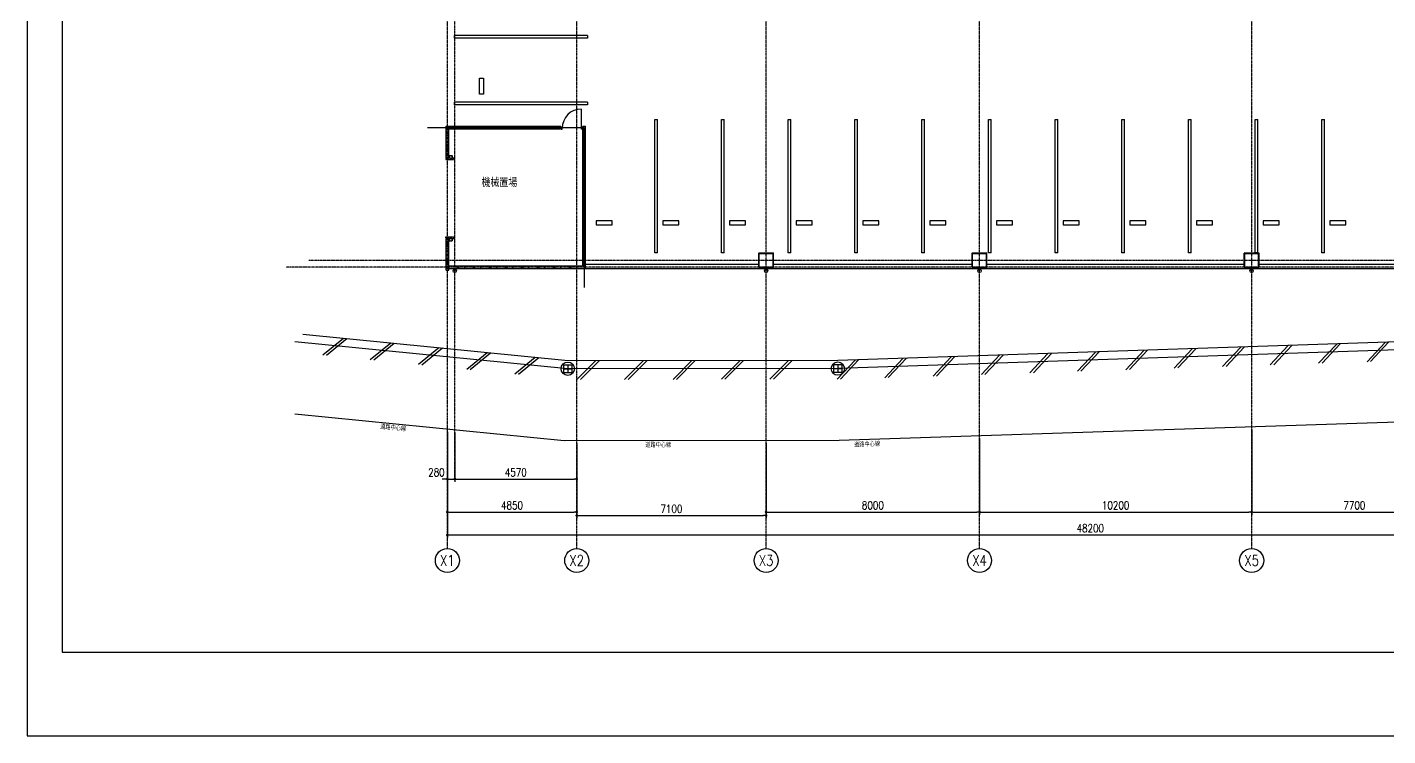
# Model space of a CAD drawing. Header units: millimetres. Extents: x 0 to 87637, y 0 to 59400.
# Drawn here: x 0 to 51002, y 0 to 26568 of the extents above; entities that cross this region are included whole.
import ezdxf
from ezdxf.enums import TextEntityAlignment as Align

# ---------------------------------------------------------------- set-up
doc = ezdxf.new("R2010")
doc.units = ezdxf.units.MM
doc.header["$LTSCALE"] = 0.2
doc.linetypes.add('CENTER', pattern=[50.8, 31.75, -6.35, 6.35, -6.35])
doc.linetypes.add('PHANTOM', pattern=[63.5, 31.75, -6.35, 6.35, -6.35, 6.35, -6.35])
doc.layers.get('Defpoints').update_dxf_attribs({"color": 5})
for name, color, linetype in [('A_境界線', 9, 'PHANTOM'), ('A_室名', 8, 'Continuous'), ('A_寸法', 7, 'Continuous'), ('A_建築', 8, 'Continuous')]:
    doc.layers.add(name, color=color, linetype=linetype)
doc.layers.add('A_通芯', color=8, linetype='CENTER', plot=False)
doc.styles.add('Dim', font='simplex.shx', dxfattribs={"width": 0.8, "bigfont": 'extfont2.shx'})
doc.styles.get("Standard").update_dxf_attribs({"font": 'simplex.shx', "width": 0.8, "bigfont": 'extfont2.shx'})
doc.dimstyles.new('1-100', dxfattribs={"dimscale": 100, "dimtxt": 3, "dimasz": 1, "dimexe": 1, "dimexo": 1, "dimgap": 1, "dimtad": 1, "dimdec": 1, "dimrnd": 0.5, "dimdsep": 46, "dimtxsty": 'Dim', "dimblk": 'DOT', "dimcen": 2.5, "dimclrd": 256, "dimclre": 256, "dimclrt": 256, "dimadec": 0, "dimazin": 0, "dimtfac": 1, "dimtdec": 1, "dimtix": 1, "dimtmove": 2, "dimatfit": 3, "dimldrblk": 'OPEN30', "dimfxl": 1, "dimlwd": -1, "dimlwe": -1, "dimarcsym": 1})

# ---------------------------------------------------------------- blocks, each defined once
blk = doc.blocks.new('_Dot')
at = {"color": 0, "linetype": 'ByBlock', "lineweight": -2}
blk.add_line((-0.5, 0), (-1, 0), dxfattribs=at)
at = {"color": 0, "linetype": 'ByBlock', "const_width": 0.5}
blk.add_lwpolyline([(-0.25, 0, 1), (0.25, 0, 1)], format="xyb", close=True, dxfattribs=at)
blk = doc.blocks.new('*D118')
at = {"layer": 'A_寸法', "transparency": 16777216}
for p, q in [((15749, 11397), (15749, 8290)), ((20599, 10964), (20599, 8290)), ((15849, 8390), (20499, 8390))]:
    blk.add_line(p, q, dxfattribs=at)
at = {"layer": 'Defpoints', "color": 0, "transparency": 16777216}
for p in [(15749, 11497), (20599, 11064), (20599, 8390)]:
    blk.add_point(p, dxfattribs=at)
at = {"layer": 'A_寸法', "transparency": 16777216, "xscale": 100, "yscale": 100, "zscale": 100, "rotation": 180}
blk.add_blockref('_Dot', (15749, 8390), dxfattribs=at)
at = {"layer": 'A_寸法', "transparency": 16777216, "xscale": 100, "yscale": 100, "zscale": 100}
blk.add_blockref('_Dot', (20599, 8390), dxfattribs=at)
at = {"layer": 'A_寸法', "transparency": 16777216, "insert": (18174, 8640), "char_height": 300, "attachment_point": 5, "style": 'Dim'}
blk.add_mtext('4850', dxfattribs=at)
blk = doc.blocks.new('_Open30')
at = {"color": 0, "linetype": 'ByBlock', "lineweight": -2}
for p, q in [((-1, 0.27), (0, 0)), ((0, 0), (-1, -0.27)), ((0, 0), (-1, 0))]:
    blk.add_line(p, q, dxfattribs=at)
blk = doc.blocks.new('*D119')
at = {"layer": 'A_寸法', "transparency": 16777216}
for p, q in [((20599, 10964), (20599, 8160)), ((27699, 10833), (27699, 8160)), ((20699, 8260), (27599, 8260))]:
    blk.add_line(p, q, dxfattribs=at)
at = {"layer": 'Defpoints', "color": 0, "transparency": 16777216}
for p in [(20599, 11064), (27699, 10933), (27699, 8260)]:
    blk.add_point(p, dxfattribs=at)
at = {"layer": 'A_寸法', "transparency": 16777216, "xscale": 100, "yscale": 100, "zscale": 100, "rotation": 180}
blk.add_blockref('_Dot', (20599, 8260), dxfattribs=at)
at = {"layer": 'A_寸法', "transparency": 16777216, "xscale": 100, "yscale": 100, "zscale": 100}
blk.add_blockref('_Dot', (27699, 8260), dxfattribs=at)
at = {"layer": 'A_寸法', "transparency": 16777216, "insert": (24149, 8510), "char_height": 300, "attachment_point": 5, "style": 'Dim'}
blk.add_mtext('7100', dxfattribs=at)
blk = doc.blocks.new('*D120')
at = {"layer": 'A_寸法', "transparency": 16777216}
for p, q in [((27699, 10966), (27699, 8290)), ((35699, 11142), (35699, 8290)), ((27799, 8390), (35599, 8390))]:
    blk.add_line(p, q, dxfattribs=at)
at = {"layer": 'Defpoints', "color": 0, "transparency": 16777216}
for p in [(35699, 11242), (27699, 11066), (35699, 8390)]:
    blk.add_point(p, dxfattribs=at)
at = {"layer": 'A_寸法', "transparency": 16777216, "xscale": 100, "yscale": 100, "zscale": 100, "rotation": 180}
blk.add_blockref('_Dot', (27699, 8390), dxfattribs=at)
at = {"layer": 'A_寸法', "transparency": 16777216, "xscale": 100, "yscale": 100, "zscale": 100}
blk.add_blockref('_Dot', (35699, 8390), dxfattribs=at)
at = {"layer": 'A_寸法', "transparency": 16777216, "insert": (31699, 8640), "char_height": 300, "attachment_point": 5, "style": 'Dim'}
blk.add_mtext('8000', dxfattribs=at)
blk = doc.blocks.new('*D121')
at = {"layer": 'A_寸法', "transparency": 16777216}
for p, q in [((45899, 11482), (45899, 8290)), ((35699, 11142), (35699, 8290)), ((35799, 8390), (45799, 8390))]:
    blk.add_line(p, q, dxfattribs=at)
at = {"layer": 'Defpoints', "color": 0, "transparency": 16777216}
for p in [(35699, 11242), (45899, 11582), (45899, 8390)]:
    blk.add_point(p, dxfattribs=at)
at = {"layer": 'A_寸法', "transparency": 16777216, "xscale": 100, "yscale": 100, "zscale": 100, "rotation": 180}
blk.add_blockref('_Dot', (35699, 8390), dxfattribs=at)
at = {"layer": 'A_寸法', "transparency": 16777216, "xscale": 100, "yscale": 100, "zscale": 100}
blk.add_blockref('_Dot', (45899, 8390), dxfattribs=at)
at = {"layer": 'A_寸法', "transparency": 16777216, "insert": (40799, 8640), "char_height": 300, "attachment_point": 5, "style": 'Dim'}
blk.add_mtext('10200', dxfattribs=at)
blk = doc.blocks.new('*D122')
at = {"layer": 'A_寸法', "transparency": 16777216}
for p, q in [((53599, 11739), (53599, 8290)), ((45899, 11482), (45899, 8290)), ((45999, 8390), (53499, 8390))]:
    blk.add_line(p, q, dxfattribs=at)
at = {"layer": 'Defpoints', "color": 0, "transparency": 16777216}
for p in [(53599, 11839), (45899, 11582), (53599, 8390)]:
    blk.add_point(p, dxfattribs=at)
at = {"layer": 'A_寸法', "transparency": 16777216, "xscale": 100, "yscale": 100, "zscale": 100, "rotation": 180}
blk.add_blockref('_Dot', (45899, 8390), dxfattribs=at)
at = {"layer": 'A_寸法', "transparency": 16777216, "xscale": 100, "yscale": 100, "zscale": 100}
blk.add_blockref('_Dot', (53599, 8390), dxfattribs=at)
at = {"layer": 'A_寸法', "transparency": 16777216, "insert": (49749, 8640), "char_height": 300, "attachment_point": 5, "style": 'Dim'}
blk.add_mtext('7700', dxfattribs=at)
blk = doc.blocks.new('*D124')
at = {"layer": 'A_寸法', "transparency": 16777216}
for p, q in [((15749, 11397), (15749, 9528)), ((16029, 11370), (16029, 9528)), ((15649, 9628), (15549, 9628)), ((15749, 9628), (16029, 9628)), ((16129, 9628), (16229, 9628))]:
    blk.add_line(p, q, dxfattribs=at)
at = {"layer": 'Defpoints', "color": 0, "transparency": 16777216}
for p in [(15749, 11497), (16029, 11470), (16029, 9628)]:
    blk.add_point(p, dxfattribs=at)
at = {"layer": 'A_寸法', "transparency": 16777216, "xscale": 100, "yscale": 100, "zscale": 100}
blk.add_blockref('_Dot', (15749, 9628), dxfattribs=at)
at = {"layer": 'A_寸法', "transparency": 16777216, "xscale": 100, "yscale": 100, "zscale": 100, "rotation": 180}
blk.add_blockref('_Dot', (16029, 9628), dxfattribs=at)
at = {"layer": 'A_寸法', "transparency": 16777216, "insert": (15339, 9878), "char_height": 300, "attachment_point": 5, "style": 'Dim'}
blk.add_mtext('280', dxfattribs=at)
blk = doc.blocks.new('*D125')
at = {"layer": 'A_寸法', "transparency": 16777216}
for p, q in [((16029, 11370), (16029, 9528)), ((20599, 10964), (20599, 9528)), ((16129, 9628), (20499, 9628))]:
    blk.add_line(p, q, dxfattribs=at)
at = {"layer": 'Defpoints', "color": 0, "transparency": 16777216}
for p in [(16029, 11470), (20599, 11064), (20599, 9628)]:
    blk.add_point(p, dxfattribs=at)
at = {"layer": 'A_寸法', "transparency": 16777216, "xscale": 100, "yscale": 100, "zscale": 100, "rotation": 180}
blk.add_blockref('_Dot', (16029, 9628), dxfattribs=at)
at = {"layer": 'A_寸法', "transparency": 16777216, "xscale": 100, "yscale": 100, "zscale": 100}
blk.add_blockref('_Dot', (20599, 9628), dxfattribs=at)
at = {"layer": 'A_寸法', "transparency": 16777216, "insert": (18314, 9878), "char_height": 300, "attachment_point": 5, "style": 'Dim'}
blk.add_mtext('4570', dxfattribs=at)
blk = doc.blocks.new('*D126')
at = {"layer": 'A_寸法', "transparency": 16777216}
for p, q in [((63949, 12083), (63949, 7431)), ((15749, 11397), (15749, 7431)), ((15849, 7531), (63849, 7531))]:
    blk.add_line(p, q, dxfattribs=at)
at = {"layer": 'Defpoints', "color": 0, "transparency": 16777216}
for p in [(63949, 12183), (15749, 11497), (63949, 7531)]:
    blk.add_point(p, dxfattribs=at)
at = {"layer": 'A_寸法', "transparency": 16777216, "xscale": 100, "yscale": 100, "zscale": 100, "rotation": 180}
blk.add_blockref('_Dot', (15749, 7531), dxfattribs=at)
at = {"layer": 'A_寸法', "transparency": 16777216, "xscale": 100, "yscale": 100, "zscale": 100}
blk.add_blockref('_Dot', (63949, 7531), dxfattribs=at)
at = {"layer": 'A_寸法', "transparency": 16777216, "insert": (39849, 7781), "char_height": 300, "attachment_point": 5, "style": 'Dim'}
blk.add_mtext('48200', dxfattribs=at)

msp = doc.modelspace()

# ---------------------------------------------------------------- linework, layer by layer
at = {"layer": 'A_境界線', "linetype": 'Continuous', "lineweight": -3}
for p, q in [((68292.94, 15329.84), (30381.83, 14066.88)), ((20276.78, 14063.72), (10327.44, 15048.61)), ((11850.37, 14897.86), (11084.82, 14270.22)), ((11981.46, 14884.88), (11215.9, 14257.24)), ((66648.73, 14974.9), (30386.67, 13766.87)), ((20262.12, 13763.71), (10031.91, 14776.4)), ((13626.44, 14722.04), (12860.88, 14094.41)), ((13757.52, 14709.07), (12991.97, 14081.43)), ((15432.87, 14543.22), (14667.32, 13915.59)), ((15563.96, 14530.25), (14798.4, 13902.61)), ((17239.31, 14364.41), (16473.76, 13736.77)), ((17370.39, 14351.43), (16604.84, 13723.79)), ((38261.46, 14329.38), (37585.16, 13606.46)), ((38393.11, 14333.76), (37716.81, 13610.84)), ((40045.22, 14388.8), (39368.91, 13665.88)), ((40176.87, 14393.19), (39500.56, 13670.27)), ((41859.48, 14449.24), (41183.17, 13726.32)), ((41991.13, 14453.63), (41314.82, 13730.71)), ((43673.73, 14509.68), (42997.43, 13786.76)), ((43805.39, 14514.07), (43129.08, 13791.15)), ((45487.99, 14570.12), (44811.69, 13847.2)), ((45619.65, 14574.5), (44943.34, 13851.59)), ((47271.75, 14629.54), (46595.44, 13906.62)), ((47403.4, 14633.93), (46727.09, 13911.01)), ((49086.01, 14689.98), (48409.7, 13967.06)), ((49217.66, 14694.37), (48541.35, 13971.45)), ((50900.27, 14750.42), (50223.96, 14027.5)), ((51031.92, 14754.81), (50355.61, 14031.89)), ((19045.75, 14185.58), (18280.19, 13557.95)), ((19176.83, 14172.61), (18411.28, 13544.97)), ((20111.7, 13614.13), (20112.54, 13914.13)), ((20112.54, 13914.13), (20412.54, 13913.29)), ((20262.54, 13913.71), (20261.7, 13613.71)), ((30381.83, 14066.88), (20276.78, 14063.72)), ((20412.54, 13913.29), (20411.7, 13613.29)), ((21308.4, 14064.05), (20608.61, 13363.83)), ((21440.12, 14064.09), (20740.34, 13363.87)), ((23093.14, 14064.6), (22393.36, 13364.38)), ((23224.86, 14064.64), (22525.08, 13364.43)), ((24908.4, 14065.17), (24208.62, 13364.95)), ((25040.13, 14065.21), (24340.35, 13364.99)), ((26723.67, 14065.74), (26023.89, 13365.52)), ((26855.39, 14065.78), (26155.61, 13365.56)), ((28538.94, 14066.3), (27839.15, 13366.08)), ((28670.66, 14066.34), (27970.88, 13366.12)), ((30236.25, 13617.28), (30237.09, 13917.28)), ((30237.09, 13917.28), (30537.09, 13916.44)), ((31034.93, 14088.63), (30358.62, 13365.71)), ((30387.08, 13916.86), (30386.25, 13616.86)), ((31166.58, 14093.02), (30490.28, 13370.1)), ((30537.09, 13916.44), (30536.25, 13616.44)), ((32818.68, 14148.06), (32142.38, 13425.14)), ((32950.34, 14152.44), (32274.03, 13429.52)), ((34632.94, 14208.5), (33956.64, 13485.58)), ((34764.59, 14212.88), (34088.29, 13489.96)), ((36447.2, 14268.94), (35770.9, 13546.02)), ((36578.85, 14273.32), (35902.55, 13550.4)), ((20411.7, 13613.29), (20111.7, 13614.13)), ((20112.12, 13764.13), (20412.12, 13763.29)), ((30236.67, 13766.83), (20262.12, 13763.72)), ((30536.25, 13616.44), (30236.25, 13617.28)), ((30236.67, 13767.28), (30536.67, 13766.44)), ((71706.87, 12441.9), (30432.26, 11066.89)), ((20129.12, 11063.68), (10031.91, 12063.21)), ((30432.26, 11066.89), (20129.12, 11063.68))]:
    msp.add_line(p, q, dxfattribs=at)
for centre in [(20262.12, 13763.71), (30386.67, 13766.87)]:
    msp.add_circle(centre, 250, dxfattribs=at)
at = {"layer": 'A_寸法'}
for centre in [(15749.03, 6573.75), (20599.03, 6573.75), (27699.03, 6573.75), (35699.03, 6573.75), (45899.03, 6573.75)]:
    msp.add_circle(centre, 450, dxfattribs=at)
at = {"layer": 'A_建築', "linetype": 'Continuous', "lineweight": -3}
for p, q in [((15999.03, 26254.86), (15999.03, 26154.86)), ((20999.03, 26254.86), (15999.03, 26254.86)), ((20999.03, 26154.86), (15999.03, 26154.86)), ((20999.03, 26254.86), (20999.03, 26154.86)), ((16949.03, 24054.86), (16949.03, 24654.86)), ((16949.03, 24654.86), (17099.03, 24654.86)), ((17099.03, 24654.86), (17099.03, 24054.86)), ((17099.03, 24054.86), (16949.03, 24054.86)), ((15999.03, 23754.86), (15999.03, 23654.86)), ((20999.03, 23754.86), (15999.03, 23754.86)), ((20999.03, 23654.86), (15999.03, 23654.86)), ((20774.03, 22779.86), (20774.03, 23499.86)), ((20999.03, 23754.86), (20999.03, 23654.86)), ((23529.02, 18104.86), (23529.02, 23104.86)), ((23529.02, 23104.86), (23629.02, 23104.86)), ((23629.02, 18104.86), (23629.02, 23104.86)), ((26029.02, 18104.86), (26029.02, 23104.86)), ((26029.02, 23104.86), (26129.02, 23104.86)), ((26129.02, 18104.86), (26129.02, 23104.86)), ((28529.02, 18104.86), (28529.02, 23104.86)), ((28529.02, 23104.86), (28629.02, 23104.86)), ((28629.02, 18104.86), (28629.02, 23104.86)), ((31029.02, 18104.86), (31029.02, 23104.86)), ((31029.02, 23104.86), (31129.02, 23104.86)), ((31129.02, 18104.86), (31129.02, 23104.86)), ((33529.02, 18104.86), (33529.02, 23104.86)), ((33529.02, 23104.86), (33629.02, 23104.86)), ((33629.02, 18104.86), (33629.02, 23104.86)), ((36029.02, 18104.86), (36029.02, 23104.86)), ((36029.02, 23104.86), (36129.02, 23104.86)), ((36129.02, 18104.86), (36129.02, 23104.86)), ((38529.02, 18104.86), (38529.02, 23104.86)), ((38529.02, 23104.86), (38629.02, 23104.86)), ((38629.02, 18104.86), (38629.02, 23104.86)), ((41029.02, 18104.86), (41029.02, 23104.86)), ((41029.02, 23104.86), (41129.02, 23104.86)), ((41129.02, 18104.86), (41129.02, 23104.86)), ((43529.02, 18104.86), (43529.02, 23104.86)), ((43529.02, 23104.86), (43629.02, 23104.86)), ((43629.02, 18104.86), (43629.02, 23104.86)), ((46029.02, 18104.86), (46029.02, 23104.86)), ((46029.02, 23104.86), (46129.02, 23104.86)), ((46129.02, 18104.86), (46129.02, 23104.86)), ((48529.03, 18104.86), (48529.03, 23104.86)), ((48529.03, 23104.86), (48629.02, 23104.86)), ((48629.02, 18104.86), (48629.02, 23104.86)), ((15002.19, 22804.86), (20879.03, 22804.86)), ((15699.03, 22846.86), (15707.03, 22854.86)), ((15699.03, 21662.86), (15699.03, 22846.86)), ((15699.03, 22656.61), (15799.03, 22556.61)), ((15699.03, 22612.29), (15799.03, 22512.29)), ((15707.03, 22854.86), (15791.03, 22854.86)), ((15749.03, 22804.86), (20879.03, 22804.86)), ((15791.03, 22854.86), (15799.03, 22846.86)), ((15799.03, 22854.86), (19991.03, 22854.86)), ((15799.03, 21662.86), (15799.03, 22846.86)), ((15799.03, 22754.86), (19991.03, 22754.86)), ((16056.46, 22854.86), (16156.46, 22754.86)), ((16100.78, 22854.86), (16200.78, 22754.86)), ((16399.03, 22754.86), (16399.03, 22854.86)), ((16656.46, 22854.86), (16756.46, 22754.86)), ((16700.78, 22854.86), (16800.78, 22754.86)), ((16999.03, 22754.86), (16999.03, 22854.86)), ((17256.46, 22854.86), (17356.46, 22754.86)), ((17300.78, 22854.86), (17400.78, 22754.86)), ((17599.03, 22754.86), (17599.03, 22854.86)), ((17856.46, 22854.86), (17956.46, 22754.86)), ((17900.78, 22854.86), (18000.78, 22754.86)), ((18199.03, 22754.86), (18199.03, 22854.86)), ((18456.46, 22854.86), (18556.46, 22754.86)), ((18500.78, 22854.86), (18600.78, 22754.86)), ((18799.03, 22754.86), (18799.03, 22854.86)), ((19056.46, 22854.86), (19156.46, 22754.86)), ((19100.78, 22854.86), (19200.78, 22754.86)), ((19399.03, 22754.86), (19399.03, 22854.86)), ((19656.46, 22854.86), (19756.46, 22754.86)), ((19700.78, 22854.86), (19800.78, 22754.86)), ((19991.03, 22854.86), (19999.03, 22846.86)), ((19999.03, 22762.86), (19991.03, 22754.86)), ((19999.03, 22762.86), (19999.03, 22846.86)), ((20014.03, 22744.86), (20014.03, 22814.86)), ((20014.03, 22814.86), (20039.03, 22814.86)), ((20014.03, 22744.86), (20054.03, 22744.86)), ((20039.03, 22779.86), (20039.03, 22814.86)), ((20039.03, 22779.86), (20054.03, 22779.86)), ((20054.03, 22744.86), (20054.03, 22779.86)), ((20789.03, 22779.86), (20774.03, 22779.86)), ((20774.03, 22744.86), (20774.03, 22779.86)), ((20814.03, 22744.86), (20774.03, 22744.86)), ((20789.03, 22779.86), (20789.03, 22814.86)), ((20814.03, 22814.86), (20789.03, 22814.86)), ((20814.03, 22744.86), (20814.03, 22814.86)), ((20829.03, 22846.86), (20837.03, 22854.86)), ((20837.03, 22854.86), (20829.03, 22846.86)), ((20829.03, 17624.86), (20829.03, 22846.86)), ((20829.03, 22563.59), (20929.03, 22463.59)), ((20829.03, 22519.27), (20929.03, 22419.27)), ((20837.03, 22854.86), (20921.03, 22854.86)), ((20879.03, 17574.86), (20879.03, 22804.86)), ((20879.03, 22804.86), (20879.03, 16804.48)), ((20921.03, 22854.86), (20929.03, 22846.86)), ((20929.03, 17524.86), (20929.03, 22846.86)), ((15699.03, 22254.86), (15799.03, 22254.86)), ((15699.03, 22056.61), (15799.03, 21956.61)), ((15699.03, 22012.29), (15799.03, 21912.29)), ((20829.03, 22204.86), (20929.03, 22204.86)), ((20829.03, 21963.59), (20929.03, 21863.59)), ((15689.03, 21634.86), (15689.03, 21604.86)), ((15719.03, 21634.86), (15689.03, 21634.86)), ((15689.03, 21604.86), (15976.53, 21604.86)), ((15707.03, 21654.86), (15699.03, 21662.86)), ((15707.03, 21654.86), (15791.03, 21654.86)), ((15719.03, 21654.86), (15719.03, 21634.86)), ((15799.03, 21662.86), (15791.03, 21654.86)), ((15829.03, 21709.86), (15829.03, 21749.86)), ((15829.03, 21699.86), (15829.03, 21659.86)), ((15831.33, 21709.46), (15831.33, 21750.26)), ((15831.33, 21700.26), (15831.33, 21659.46)), ((15833.63, 21752.56), (15924.43, 21752.56)), ((15849.03, 21707.16), (15833.63, 21707.16)), ((15849.03, 21702.56), (15833.63, 21702.56)), ((15833.63, 21657.16), (15924.43, 21657.16)), ((15834.03, 21754.86), (15924.03, 21754.86)), ((15834.03, 21704.86), (15849.03, 21704.86)), ((15834.03, 21704.86), (15849.03, 21704.86)), ((15834.03, 21654.86), (15924.03, 21654.86)), ((15849.03, 21704.86), (15849.03, 21707.16)), ((15849.03, 21704.86), (15849.03, 21702.56)), ((15909.03, 21707.16), (15909.03, 21704.86)), ((15924.43, 21707.16), (15909.03, 21707.16)), ((15924.03, 21704.86), (15909.03, 21704.86)), ((15924.03, 21704.86), (15909.03, 21704.86)), ((15909.03, 21702.56), (15909.03, 21704.86)), ((15924.43, 21702.56), (15909.03, 21702.56)), ((15926.73, 21750.26), (15926.73, 21709.46)), ((15926.73, 21659.46), (15926.73, 21700.26)), ((15929.03, 21709.86), (15929.03, 21749.86)), ((15929.03, 21699.86), (15929.03, 21659.86)), ((15929.03, 21684.86), (15931.03, 21684.86)), ((15929.03, 21664.86), (16019.03, 21664.86)), ((15931.03, 21684.86), (15931.03, 21666.86)), ((15931.03, 21666.86), (16011.53, 21666.86)), ((15976.53, 21604.86), (15976.53, 21664.86)), ((16001.53, 21619.86), (16001.53, 21604.86)), ((16019.03, 21604.86), (16001.53, 21604.86)), ((16011.53, 21666.86), (16011.53, 21664.86)), ((16019.03, 21604.86), (16019.03, 21664.86)), ((20829.03, 21919.27), (20929.03, 21819.27)), ((20829.03, 21604.86), (20929.03, 21604.86)), ((20829.03, 21363.59), (20929.03, 21263.59)), ((20829.03, 21319.27), (20929.03, 21219.27)), ((20829.03, 21004.86), (20929.03, 21004.86)), ((20829.03, 20763.59), (20929.03, 20663.59)), ((20829.03, 20719.27), (20929.03, 20619.27)), ((20829.03, 20404.86), (20929.03, 20404.86)), ((20829.03, 20163.59), (20929.03, 20063.59)), ((20829.03, 20119.27), (20929.03, 20019.27)), ((20829.03, 19804.86), (20929.03, 19804.86)), ((20829.03, 19563.59), (20929.03, 19463.59)), ((20829.03, 19519.27), (20929.03, 19419.27)), ((20829.03, 19204.86), (20929.03, 19204.86)), ((20829.03, 18963.59), (20929.03, 18863.59)), ((20829.03, 18919.27), (20929.03, 18819.27)), ((21929.02, 19304.86), (21329.02, 19304.86)), ((21329.02, 19304.86), (21329.02, 19154.86)), ((21329.02, 19154.86), (21929.02, 19154.86)), ((21929.02, 19154.86), (21929.02, 19304.86)), ((24429.02, 19304.86), (23829.02, 19304.86)), ((23829.02, 19304.86), (23829.02, 19154.86)), ((23829.02, 19154.86), (24429.02, 19154.86)), ((24429.02, 19154.86), (24429.02, 19304.86)), ((26929.02, 19304.86), (26329.02, 19304.86)), ((26329.02, 19304.86), (26329.02, 19154.86)), ((26329.02, 19154.86), (26929.02, 19154.86)), ((26929.02, 19154.86), (26929.02, 19304.86)), ((29429.02, 19304.86), (28829.02, 19304.86)), ((28829.02, 19304.86), (28829.02, 19154.86)), ((28829.02, 19154.86), (29429.02, 19154.86)), ((29429.02, 19154.86), (29429.02, 19304.86)), ((31929.02, 19304.86), (31329.02, 19304.86)), ((31329.02, 19304.86), (31329.02, 19154.86)), ((31329.02, 19154.86), (31929.02, 19154.86)), ((31929.02, 19154.86), (31929.02, 19304.86)), ((34429.02, 19304.86), (33829.02, 19304.86)), ((33829.02, 19304.86), (33829.02, 19154.86)), ((33829.02, 19154.86), (34429.02, 19154.86)), ((34429.02, 19154.86), (34429.02, 19304.86)), ((36929.02, 19304.86), (36329.02, 19304.86)), ((36329.02, 19304.86), (36329.02, 19154.86)), ((36329.02, 19154.86), (36929.02, 19154.86)), ((36929.02, 19154.86), (36929.02, 19304.86)), ((39429.02, 19304.86), (38829.02, 19304.86)), ((38829.02, 19304.86), (38829.02, 19154.86)), ((38829.02, 19154.86), (39429.02, 19154.86)), ((39429.02, 19154.86), (39429.02, 19304.86)), ((41929.02, 19304.86), (41329.02, 19304.86)), ((41329.02, 19304.86), (41329.02, 19154.86)), ((41329.02, 19154.86), (41929.02, 19154.86)), ((41929.02, 19154.86), (41929.02, 19304.86)), ((44429.02, 19304.86), (43829.02, 19304.86)), ((43829.02, 19304.86), (43829.02, 19154.86)), ((43829.02, 19154.86), (44429.02, 19154.86)), ((44429.02, 19154.86), (44429.02, 19304.86)), ((46929.02, 19304.86), (46329.02, 19304.86)), ((46329.02, 19304.86), (46329.02, 19154.86)), ((46329.02, 19154.86), (46929.02, 19154.86)), ((46929.02, 19154.86), (46929.02, 19304.86)), ((49429.03, 19304.86), (48829.02, 19304.86)), ((48829.02, 19304.86), (48829.02, 19154.86)), ((48829.02, 19154.86), (49429.03, 19154.86)), ((49429.03, 19154.86), (49429.03, 19304.86)), ((15689.03, 18704.86), (15976.53, 18704.86)), ((15689.03, 18674.86), (15689.03, 18704.86)), ((15719.03, 18674.86), (15689.03, 18674.86)), ((15707.03, 18654.86), (15699.03, 18646.86)), ((15699.03, 17462.86), (15699.03, 18646.86)), ((15699.03, 18456.61), (15799.03, 18356.61)), ((15699.03, 18412.29), (15799.03, 18312.29)), ((15707.03, 18654.86), (15791.03, 18654.86)), ((15719.03, 18654.86), (15719.03, 18674.86)), ((15791.03, 18654.86), (15799.03, 18646.86)), ((15799.03, 17462.86), (15799.03, 18646.86)), ((15829.03, 18609.86), (15829.03, 18649.86)), ((15829.03, 18599.86), (15829.03, 18559.86)), ((15831.33, 18609.46), (15831.33, 18650.26)), ((15831.33, 18600.26), (15831.33, 18559.46)), ((15833.63, 18652.56), (15924.43, 18652.56)), ((15849.03, 18607.16), (15833.63, 18607.16)), ((15849.03, 18602.56), (15833.63, 18602.56)), ((15833.63, 18557.16), (15924.43, 18557.16)), ((15834.03, 18654.86), (15924.03, 18654.86)), ((15834.03, 18604.86), (15849.03, 18604.86)), ((15834.03, 18604.86), (15849.03, 18604.86)), ((15834.03, 18554.86), (15924.03, 18554.86)), ((15849.03, 18604.86), (15849.03, 18607.16)), ((15849.03, 18604.86), (15849.03, 18602.56)), ((15909.03, 18607.16), (15909.03, 18604.86)), ((15924.43, 18607.16), (15909.03, 18607.16)), ((15924.03, 18604.86), (15909.03, 18604.86)), ((15909.03, 18602.56), (15909.03, 18604.86)), ((15924.03, 18604.86), (15909.03, 18604.86)), ((15924.43, 18602.56), (15909.03, 18602.56)), ((15926.73, 18650.26), (15926.73, 18609.46)), ((15926.73, 18559.46), (15926.73, 18600.26)), ((15929.03, 18609.86), (15929.03, 18649.86)), ((15929.03, 18644.86), (16019.03, 18644.86)), ((15929.03, 18624.86), (15931.03, 18624.86)), ((15929.03, 18599.86), (15929.03, 18559.86)), ((15931.03, 18642.86), (16011.53, 18642.86)), ((15931.03, 18624.86), (15931.03, 18642.86)), ((15976.53, 18704.86), (15976.53, 18644.86)), ((16001.53, 18689.86), (16001.53, 18704.86)), ((16019.03, 18704.86), (16001.53, 18704.86)), ((16011.53, 18642.86), (16011.53, 18644.86)), ((16019.03, 18704.86), (16019.03, 18644.86)), ((20829.03, 18604.86), (20929.03, 18604.86)), ((20829.03, 18363.59), (20929.03, 18263.59)), ((15699.03, 18004.86), (15799.03, 18004.86)), ((15699.03, 17856.61), (15799.03, 17756.61)), ((20829.03, 18319.27), (20929.03, 18219.27)), ((20829.03, 18004.86), (20929.03, 18004.86)), ((23629.02, 18104.86), (23529.02, 18104.86)), ((26129.02, 18104.86), (26029.02, 18104.86)), ((27439.03, 18104.86), (27424.03, 18089.86)), ((27424.03, 17569.86), (27424.03, 18089.86)), ((27434.03, 18094.86), (27964.03, 18094.86)), ((27434.03, 17564.86), (27434.03, 18094.86)), ((27434.03, 18088.86), (27958.03, 18088.86)), ((27439.03, 18104.86), (27959.03, 18104.86)), ((27440.03, 17570.86), (27440.03, 18088.86)), ((27958.03, 17570.86), (27958.03, 18088.86)), ((27959.03, 18104.86), (27974.03, 18089.86)), ((27964.03, 17564.86), (27964.03, 18094.86)), ((27974.03, 17569.86), (27974.03, 18089.86)), ((28629.02, 18104.86), (28529.02, 18104.86)), ((31129.02, 18104.86), (31029.02, 18104.86)), ((33629.02, 18104.86), (33529.02, 18104.86)), ((35439.03, 18104.86), (35424.03, 18089.86)), ((35424.03, 17569.86), (35424.03, 18089.86)), ((35434.03, 18094.86), (35964.03, 18094.86)), ((35434.03, 17564.86), (35434.03, 18094.86)), ((35434.03, 18088.86), (35958.03, 18088.86)), ((35439.03, 18104.86), (35959.03, 18104.86)), ((35440.03, 17570.86), (35440.03, 18088.86)), ((35958.03, 17570.86), (35958.03, 18088.86)), ((35959.03, 18104.86), (35974.03, 18089.86)), ((35964.03, 17564.86), (35964.03, 18094.86)), ((35974.03, 17569.86), (35974.03, 18089.86)), ((36129.02, 18104.86), (36029.02, 18104.86)), ((38629.02, 18104.86), (38529.02, 18104.86)), ((41129.02, 18104.86), (41029.02, 18104.86)), ((43629.02, 18104.86), (43529.02, 18104.86)), ((45639.03, 18104.86), (45624.03, 18089.86)), ((45624.03, 17569.86), (45624.03, 18089.86)), ((45634.03, 18094.86), (46164.03, 18094.86)), ((45634.03, 17564.86), (45634.03, 18094.86)), ((45634.03, 18088.86), (46158.03, 18088.86)), ((45639.03, 18104.86), (46159.03, 18104.86)), ((45640.03, 17570.86), (45640.03, 18088.86)), ((46129.02, 18104.86), (46029.02, 18104.86)), ((46158.03, 17570.86), (46158.03, 18088.86)), ((46159.03, 18104.86), (46174.03, 18089.86)), ((46164.03, 17564.86), (46164.03, 18094.86)), ((46174.03, 17569.86), (46174.03, 18089.86)), ((48629.02, 18104.86), (48529.03, 18104.86)), ((15699.03, 17812.29), (15799.03, 17712.29)), ((15699.03, 17462.86), (15707.03, 17454.86)), ((15707.03, 17454.86), (15791.03, 17454.86)), ((15791.03, 17454.86), (15799.03, 17462.86)), ((15799.03, 17624.86), (20929.03, 17624.86)), ((15799.03, 17524.86), (20929.03, 17524.86)), ((16056.46, 17624.86), (16156.46, 17524.86)), ((16100.78, 17624.86), (16200.78, 17524.86)), ((16399.03, 17524.86), (16399.03, 17624.86)), ((16656.46, 17624.86), (16756.46, 17524.86)), ((16700.78, 17624.86), (16800.78, 17524.86)), ((16999.03, 17524.86), (16999.03, 17624.86)), ((17256.46, 17624.86), (17356.46, 17524.86)), ((17300.78, 17624.86), (17400.78, 17524.86)), ((17599.03, 17524.86), (17599.03, 17624.86)), ((17856.46, 17624.86), (17956.46, 17524.86)), ((17900.78, 17624.86), (18000.78, 17524.86)), ((18199.03, 17524.86), (18199.03, 17624.86)), ((18456.46, 17624.86), (18556.46, 17524.86)), ((18500.78, 17624.86), (18600.78, 17524.86)), ((18799.03, 17524.86), (18799.03, 17624.86)), ((19056.46, 17624.86), (19156.46, 17524.86)), ((19100.78, 17624.86), (19200.78, 17524.86)), ((19399.03, 17524.86), (19399.03, 17624.86)), ((19656.46, 17624.86), (19756.46, 17524.86)), ((19700.78, 17624.86), (19800.78, 17524.86)), ((19999.03, 17524.86), (19999.03, 17624.86)), ((20256.46, 17624.86), (20356.46, 17524.86)), ((20300.78, 17624.86), (20400.78, 17524.86)), ((20599.03, 17524.86), (20599.03, 17624.86)), ((20599.03, 17524.86), (20599.03, 17624.86)), ((20829.03, 17763.59), (20929.03, 17663.59)), ((20829.03, 17719.27), (20929.03, 17619.27)), ((27424.03, 17674.86), (20929.03, 17674.86)), ((20929.03, 17524.86), (63999.02, 17524.86)), ((27424.03, 17569.86), (27439.03, 17554.86)), ((27434.03, 17570.86), (27958.03, 17570.86)), ((27434.03, 17564.86), (27964.03, 17564.86)), ((27439.03, 17554.86), (27959.03, 17554.86)), ((27974.03, 17569.86), (27959.03, 17554.86)), ((35424.03, 17674.86), (27974.03, 17674.86)), ((35424.03, 17569.86), (35439.03, 17554.86)), ((35434.03, 17570.86), (35958.03, 17570.86)), ((35434.03, 17564.86), (35964.03, 17564.86)), ((35439.03, 17554.86), (35959.03, 17554.86)), ((35974.03, 17569.86), (35959.03, 17554.86)), ((45624.03, 17674.86), (35974.03, 17674.86)), ((45624.03, 17569.86), (45639.03, 17554.86)), ((45634.03, 17570.86), (46158.03, 17570.86)), ((45634.03, 17564.86), (46164.03, 17564.86)), ((45639.03, 17554.86), (46159.03, 17554.86)), ((46174.03, 17569.86), (46159.03, 17554.86)), ((53324.03, 17674.86), (46174.03, 17674.86))]:
    msp.add_line(p, q, dxfattribs=at)
for centre in [(16027.03, 17432.43), (27697.03, 17432.43), (35697.03, 17432.43), (45897.03, 17432.43)]:
    msp.add_circle(centre, 62.5, dxfattribs=at)
for centre, radius, start, end in [((20774.03, 22779.86), 720, 90, 180), ((15834.03, 21749.86), 5, 90, 180), ((15834.03, 21709.86), 5, 180, 270), ((15834.03, 21699.86), 5, 90, 180), ((15834.03, 21659.86), 5, 179.999985, 270), ((15834.03, 21749.86), 2.7, 90, 180), ((15834.03, 21709.86), 2.7, 180, 270), ((15834.03, 21699.86), 2.7, 90, 180), ((15834.03, 21659.86), 2.7, 179.999985, 270), ((15924.03, 21749.86), 5, 0, 90), ((15924.03, 21749.86), 2.7, 0, 90), ((15924.03, 21709.86), 2.7, 269.999969, 359.999985), ((15924.03, 21709.86), 5, 269.999969, 359.999985), ((15924.03, 21699.86), 5, 0, 90), ((15924.03, 21699.86), 2.7, 0, 90), ((15924.03, 21659.86), 2.7, 270, 0), ((15924.03, 21659.86), 5, 270, 0), ((15834.03, 18649.86), 5, 90, 180), ((15834.03, 18609.86), 5, 180, 270), ((15834.03, 18599.86), 5, 90, 180), ((15834.03, 18559.86), 5, 180, 270), ((15834.03, 18649.86), 2.7, 90, 180), ((15834.03, 18609.86), 2.7, 180, 270), ((15834.03, 18599.86), 2.7, 90, 180), ((15834.03, 18559.86), 2.7, 180, 270), ((15924.03, 18649.86), 5, 0, 90), ((15924.03, 18649.86), 2.7, 0, 90), ((15924.03, 18609.86), 2.7, 270, 0), ((15924.03, 18609.86), 5, 270, 0), ((15924.03, 18599.86), 5, 0, 90.000015), ((15924.03, 18599.86), 2.7, 0, 90.000015), ((15924.03, 18559.86), 2.7, 270, 0), ((15924.03, 18559.86), 5, 270, 0)]:
    msp.add_arc(centre, radius, start, end, dxfattribs=at)
at = {"layer": 'A_通芯'}
for p, q in [((15749.03, 7025.56), (15749.03, 50448.4)), ((20599.03, 7025.56), (20599.03, 50448.4)), ((27699.03, 7025.56), (27699.03, 50448.4)), ((35699.03, 7025.56), (35699.03, 50448.4)), ((45899.03, 7025.56), (45899.03, 50448.4)), ((16029.06, 9628.29), (16029.06, 49914.89)), ((76110.81, 17574.86), (9707.29, 17574.86)), ((10555.19, 17829.88), (73397.26, 17829.88))]:
    msp.add_line(p, q, dxfattribs=at)
at = {"layer": 'Defpoints'}
for points in [[(0, 0), (84100, 0), (84100, 59400), (0, 59400)], [(1315, 3138.54), (82785, 3138.54), (82785, 58150), (1315, 58150)]]:
    msp.add_lwpolyline(points, close=True, dxfattribs=at)

# ---------------------------------------------------------------- texts
at = {"layer": 'A_境界線', "linetype": 'Continuous', "lineweight": -3, "width": 0.8}
for rotation, p in [(354.346693, (13221.31, 11456.76)), (0.017876, (23169.47, 10761.45)), (2.067963, (31004.15, 10771.52))]:
    msp.add_text('道路中心線', height=172.932, rotation=rotation, dxfattribs=at).set_placement(p, align=Align.BOTTOM_LEFT)
at = {"layer": 'A_室名', "linetype": 'Continuous', "lineweight": -3, "width": 0.8}
msp.add_text('機械置場', height=300, dxfattribs=at).set_placement((17026.65, 20490.21), align=Align.BOTTOM_LEFT)
at = {"layer": 'A_寸法', "width": 0.8}
for s, p in [('X1', (15749.03, 6573.75)), ('X2', (20599.03, 6573.75)), ('X3', (27699.03, 6573.75)), ('X4', (35699.03, 6573.75)), ('X5', (45899.03, 6573.75))]:
    msp.add_text(s, height=400, dxfattribs=at).set_placement(p, align=Align.MIDDLE)

# ---------------------------------------------------------------- dimensions: what is measured, and where the dimension line sits
at = {"layer": 'A_寸法'}
for base, p1, p2, picture, middle in [((63949.03, 7530.64), (15749.03, 11497.26), (63949.03, 12183.46), '*D126', (39849.03, 7780.64)), ((53599.03, 8390.06), (45899.03, 11582.14), (53599.03, 11838.66), '*D122', (49749.03, 8640.06)), ((20599.03, 8390.06), (15749.03, 11497.26), (20599.03, 11063.82), '*D118', (18174.03, 8640.06)), ((20599.03, 9628.33), (16029.06, 11469.54), (20599.03, 11063.82), '*D125', (18314.05, 9878.33)), ((35699.03, 8390.06), (27699.03, 11066.03), (35699.03, 11242.34), '*D120', (31699.03, 8640.06)), ((45899.03, 8390.06), (35699.03, 11242.34), (45899.03, 11582.14), '*D121', (40799.03, 8640.06)), ((27699.03, 8259.64), (20599.03, 11063.82), (27699.03, 10933.4), '*D119', (24149.03, 8509.64))]:
    dim = msp.add_linear_dim(base=base, p1=p1, p2=p2, dimstyle='1-100', dxfattribs=at)
    dim.commit()
    dim.dimension.update_dxf_attribs({"geometry": picture, "text_midpoint": middle})
dim = msp.add_linear_dim(base=(16029.06, 9628.33), p1=(15749.03, 11497.26), p2=(16029.06, 11469.54), dimstyle='1-100', dxfattribs=at)
dim.commit()
dim.dimension.update_dxf_attribs({"geometry": '*D124', "text_midpoint": (15339.05, 9878.33), "dimtype": 160})

doc.saveas('drawing.dxf')
